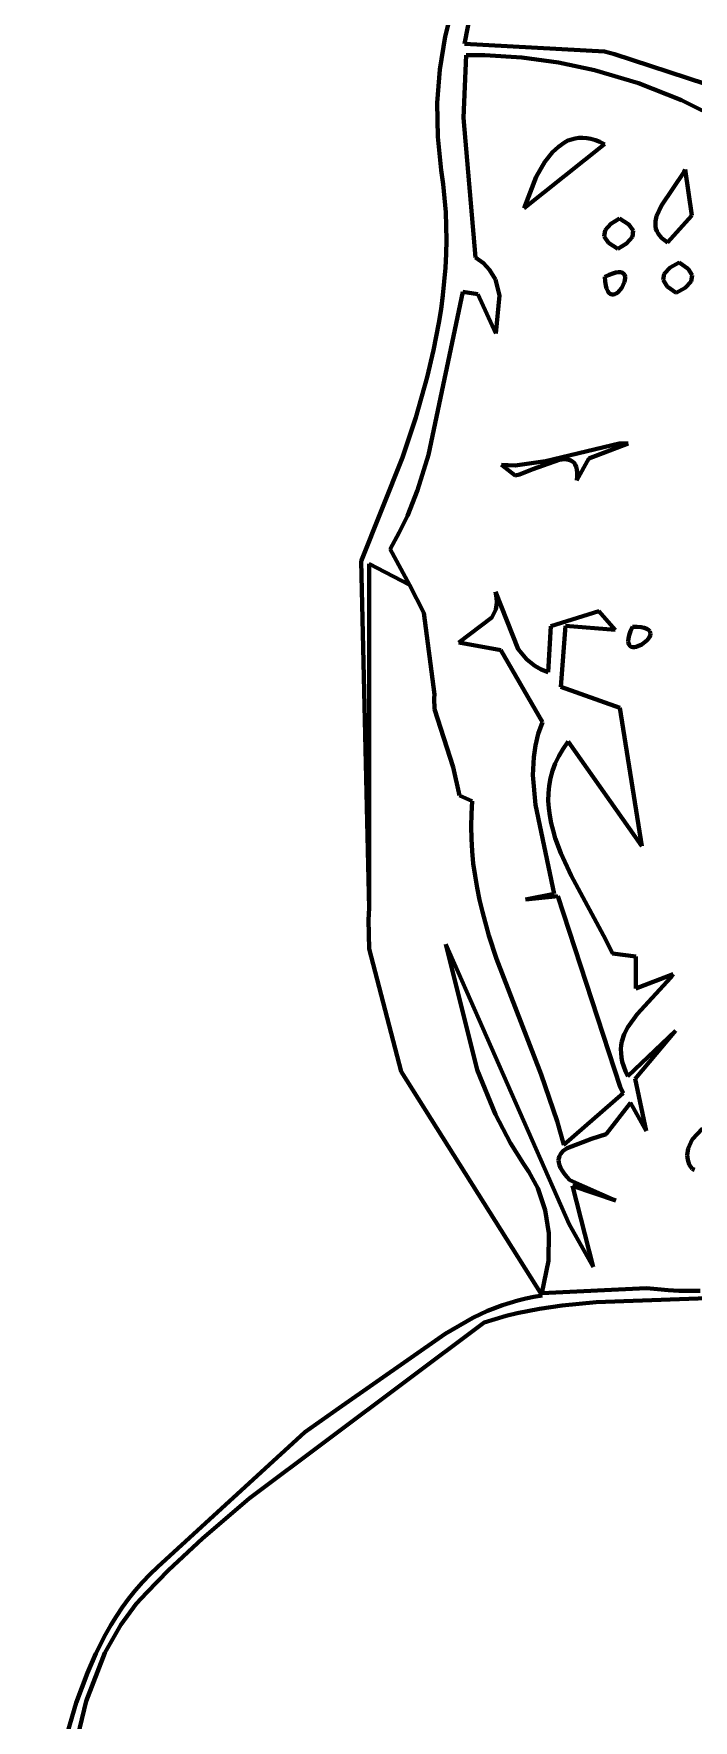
# Model space of a CAD drawing. Header units: millimetres. Extents: x 0 to 8.5, y 0 to 13.2.
# Drawn here: x 1.281 to 1.891, y 4.551 to 6.113 of the extents above; entities that cross this region are included whole.
import ezdxf

# ---------------------------------------------------------------- set-up
doc = ezdxf.new("R2010")
doc.units = ezdxf.units.MM
for name, color, linetype, lineweight in [('color#060606ff', 7, 'CONTINUOUS', 100), ('color#5c5c5cff', 7, 'CONTINUOUS', 100), ('color#aeaeaeff', 7, 'CONTINUOUS', 100), ('color#ffffffff', 7, 'CONTINUOUS', 100)]:
    doc.layers.add(name, color=color, linetype=linetype, lineweight=lineweight)

msp = doc.modelspace()

# ---------------------------------------------------------------- linework, layer by layer
at = {"layer": 'color#060606ff'}
for p, q in [((1.7543, 5.7169), (1.8223, 5.733)), ((1.8307, 5.7332), (1.7944, 5.7194)), ((1.8223, 5.733), (1.8307, 5.7332)), ((1.7261, 5.7129), (1.7543, 5.7169)), ((1.767, 5.7181), (1.7426, 5.7093)), ((1.7718, 5.7186), (1.767, 5.7181)), ((1.7759, 5.7181), (1.7718, 5.7186)), ((1.7777, 5.7175), (1.7759, 5.7181)), ((1.7793, 5.7166), (1.7777, 5.7175)), ((1.7807, 5.7153), (1.7793, 5.7166)), ((1.7944, 5.7194), (1.7832, 5.6992)), ((1.7136, 5.7135), (1.7261, 5.7129)), ((1.7262, 5.7034), (1.7136, 5.7135)), ((1.7302, 5.7045), (1.7262, 5.7034)), ((1.7426, 5.7093), (1.7302, 5.7045)), ((1.7818, 5.7136), (1.7807, 5.7153)), ((1.7827, 5.7116), (1.7818, 5.7136)), ((1.7833, 5.7092), (1.7827, 5.7116)), ((1.7832, 5.6992), (1.7836, 5.703)), ((1.7836, 5.7063), (1.7833, 5.7092)), ((1.7836, 5.703), (1.7836, 5.7063)), ((1.5911, 5.3028), (1.591, 5.6216)), ((1.591, 5.6216), (1.6284, 5.6024)), ((1.6284, 5.6024), (1.6415, 5.5762)), ((1.709, 5.5905), (1.7079, 5.5959)), ((1.7079, 5.5959), (1.7288, 5.5427)), ((1.6415, 5.5762), (1.6516, 5.5006)), ((1.7045, 5.5721), (1.7082, 5.5793)), ((1.7082, 5.5793), (1.7093, 5.5857)), ((1.7093, 5.5857), (1.709, 5.5905)), ((1.7591, 5.564), (1.8035, 5.5779)), ((1.8035, 5.5779), (1.8187, 5.5606)), ((1.6739, 5.549), (1.7045, 5.5721)), ((1.7566, 5.5213), (1.7591, 5.564)), ((1.7727, 5.5643), (1.7683, 5.5077)), ((1.8187, 5.5606), (1.7727, 5.5643)), ((1.713, 5.5418), (1.6739, 5.549)), ((1.7513, 5.4752), (1.713, 5.5418)), ((1.7288, 5.5427), (1.7368, 5.5332)), ((1.7368, 5.5332), (1.7443, 5.5273)), ((1.7443, 5.5273), (1.7501, 5.524)), ((1.7501, 5.524), (1.7566, 5.5213)), ((1.6516, 5.5006), (1.6513, 5.4972)), ((1.7683, 5.5077), (1.823, 5.4882)), ((1.6513, 5.4972), (1.6515, 5.4871)), ((1.6515, 5.4871), (1.6688, 5.4334)), ((1.823, 5.4882), (1.8433, 5.3601)), ((1.7475, 5.4644), (1.7513, 5.4752)), ((1.7433, 5.4426), (1.7449, 5.4535)), ((1.7449, 5.4535), (1.7475, 5.4644)), ((1.7752, 5.4572), (1.7705, 5.4504)), ((1.8433, 5.3601), (1.7752, 5.4572)), ((1.7426, 5.4261), (1.7433, 5.4426)), ((1.7633, 5.4368), (1.7607, 5.43)), ((1.7665, 5.4436), (1.7633, 5.4368)), ((1.7705, 5.4504), (1.7665, 5.4436)), ((1.6688, 5.4334), (1.6747, 5.4073)), ((1.7449, 5.3984), (1.7426, 5.4261)), ((1.7589, 5.4231), (1.7576, 5.4162)), ((1.7607, 5.43), (1.7589, 5.4231)), ((1.6747, 5.4073), (1.6864, 5.4019)), ((1.757, 5.4093), (1.7568, 5.4023)), ((1.7576, 5.4162), (1.757, 5.4093)), ((1.6856, 5.3901), (1.6853, 5.3785)), ((1.6864, 5.4019), (1.6856, 5.3901)), ((1.7622, 5.3161), (1.7449, 5.3984)), ((1.7568, 5.4023), (1.7573, 5.3954)), ((1.7573, 5.3954), (1.7581, 5.3885)), ((1.6853, 5.3785), (1.6856, 5.3669)), ((1.7581, 5.3885), (1.7595, 5.3815)), ((1.7595, 5.3815), (1.7612, 5.3746)), ((1.7612, 5.3746), (1.7633, 5.3676)), ((1.6856, 5.3669), (1.6863, 5.3555)), ((1.7633, 5.3676), (1.7684, 5.3538)), ((1.6863, 5.3555), (1.6874, 5.3441)), ((1.6874, 5.3441), (1.689, 5.3328)), ((1.7684, 5.3538), (1.7779, 5.3332)), ((1.689, 5.3328), (1.6909, 5.3217)), ((1.7779, 5.3332), (1.8101, 5.2736)), ((1.6909, 5.3217), (1.6932, 5.3106)), ((1.6932, 5.3106), (1.6958, 5.2995)), ((1.7357, 5.3109), (1.7622, 5.3161)), ((1.7655, 5.3138), (1.7357, 5.3109)), ((1.8232, 5.1375), (1.7655, 5.3138)), ((1.5903, 5.292), (1.5911, 5.3028)), ((1.6958, 5.2995), (1.7019, 5.2776)), ((1.5912, 5.2653), (1.5903, 5.292)), ((1.6207, 5.1516), (1.5912, 5.2653)), ((1.776, 5.0103), (1.6619, 5.2695)), ((1.6619, 5.2695), (1.6911, 5.1532)), ((1.7019, 5.2776), (1.7089, 5.256)), ((1.8101, 5.2736), (1.8161, 5.2609)), ((1.7089, 5.256), (1.7501, 5.1488)), ((1.8161, 5.2609), (1.8377, 5.2581)), ((1.8377, 5.2581), (1.8379, 5.2284)), ((1.8379, 5.2284), (1.8722, 5.2417)), ((1.8702, 5.2387), (1.839, 5.2046)), ((1.8722, 5.2417), (1.8702, 5.2387)), ((1.839, 5.2046), (1.8303, 5.1926)), ((1.8271, 5.1862), (1.825, 5.1794)), ((1.8303, 5.1926), (1.8271, 5.1862)), ((1.8304, 5.1474), (1.8744, 5.1892)), ((1.8744, 5.1892), (1.8371, 5.1447)), ((1.8243, 5.1759), (1.824, 5.1722)), ((1.824, 5.1722), (1.8241, 5.1685)), ((1.825, 5.1794), (1.8243, 5.1759)), ((1.8241, 5.1685), (1.8245, 5.1645)), ((1.8245, 5.1645), (1.8253, 5.1605)), ((1.8253, 5.1605), (1.8266, 5.1563)), ((1.8266, 5.1563), (1.8282, 5.1519)), ((1.751, 4.944), (1.6207, 5.1516)), ((1.6911, 5.1532), (1.7079, 5.1117)), ((1.7501, 5.1488), (1.765, 5.1055)), ((1.8282, 5.1519), (1.8304, 5.1474)), ((1.8371, 5.1447), (1.8475, 5.0966)), ((1.7712, 5.0836), (1.8261, 5.1316)), ((1.8261, 5.1316), (1.8232, 5.1375)), ((1.7079, 5.1117), (1.7218, 5.0852)), ((1.833, 5.1224), (1.8105, 5.0936)), ((1.8475, 5.0966), (1.833, 5.1224)), ((1.765, 5.1055), (1.7712, 5.0836)), ((1.8105, 5.0936), (1.7967, 5.0892)), ((1.7218, 5.0852), (1.7339, 5.0661)), ((1.7706, 5.078), (1.768, 5.0749)), ((1.7742, 5.0807), (1.7706, 5.078)), ((1.7967, 5.0892), (1.7742, 5.0807)), ((1.7339, 5.0661), (1.7389, 5.0588)), ((1.7666, 5.0714), (1.7663, 5.0694)), ((1.7663, 5.0694), (1.7665, 5.0672)), ((1.7665, 5.0672), (1.7671, 5.0649)), ((1.7671, 5.0732), (1.7666, 5.0714)), ((1.768, 5.0749), (1.7671, 5.0732)), ((1.7671, 5.0649), (1.7681, 5.0625)), ((1.7681, 5.0625), (1.7695, 5.0599)), ((1.7389, 5.0588), (1.747, 5.0434)), ((1.7695, 5.0599), (1.7714, 5.0571)), ((1.7714, 5.0571), (1.7739, 5.0541)), ((1.7739, 5.0541), (1.7768, 5.0509)), ((1.7768, 5.0509), (1.8192, 5.0322)), ((1.8192, 5.0322), (1.7792, 5.0456)), ((1.7792, 5.0456), (1.7984, 4.9707)), ((1.747, 5.0434), (1.7539, 5.0231)), ((1.7539, 5.0231), (1.7573, 5.002)), ((1.7573, 5.002), (1.757, 4.9762)), ((1.7984, 4.9707), (1.776, 5.0103)), ((1.757, 4.9762), (1.7509, 4.9463)), ((1.7143, 4.9353), (1.7286, 4.9396)), ((1.7286, 4.9396), (1.7359, 4.9414)), ((1.7359, 4.9414), (1.7433, 4.9428)), ((1.7433, 4.9428), (1.751, 4.944)), ((1.7509, 4.9463), (1.8478, 4.951)), ((1.8011, 4.9379), (1.7696, 4.9349)), ((1.949, 4.9433), (1.8011, 4.9379)), ((1.8478, 4.951), (1.8578, 4.9499)), ((1.8578, 4.9499), (1.8677, 4.9491)), ((1.8677, 4.9491), (1.8776, 4.9486)), ((1.8776, 4.9486), (1.8974, 4.9486)), ((1.6613, 4.9087), (1.6871, 4.9235)), ((1.6871, 4.9235), (1.7005, 4.9299)), ((1.7076, 4.9223), (1.6974, 4.9191)), ((1.7005, 4.9299), (1.7143, 4.9353)), ((1.7179, 4.9252), (1.7076, 4.9223)), ((1.7281, 4.9277), (1.7179, 4.9252)), ((1.7488, 4.9318), (1.7281, 4.9277)), ((1.7696, 4.9349), (1.7488, 4.9318)), ((1.6974, 4.9191), (1.4801, 4.7561)), ((1.563, 4.8397), (1.6613, 4.9087)), ((1.5315, 4.8175), (1.563, 4.8397)), ((1.3954, 4.693), (1.5315, 4.8175)), ((1.4801, 4.7561), (1.4367, 4.719)), ((1.4367, 4.719), (1.4054, 4.6897)), ((1.3812, 4.6786), (1.3881, 4.6859)), ((1.4054, 4.6897), (1.3854, 4.6692)), ((1.3881, 4.6859), (1.3954, 4.693)), ((1.3685, 4.6633), (1.3746, 4.671)), ((1.3746, 4.671), (1.3812, 4.6786)), ((1.3572, 4.6471), (1.3626, 4.6553)), ((1.3756, 4.6587), (1.3613, 4.6392)), ((1.3626, 4.6553), (1.3685, 4.6633)), ((1.3854, 4.6692), (1.3756, 4.6587)), ((1.3613, 4.6392), (1.3466, 4.6131)), ((1.352, 4.6388), (1.3572, 4.6471)), ((1.3382, 4.6127), (1.3471, 4.6302)), ((1.3471, 4.6302), (1.352, 4.6388)), ((1.3466, 4.6131), (1.3292, 4.5684)), ((1.3303, 4.5947), (1.3382, 4.6127)), ((1.3199, 4.5668), (1.3303, 4.5947)), ((1.2807, 4.4332), (1.3199, 4.5668)), ((1.3292, 4.5684), (1.3124, 4.4981))]:
    msp.add_line(p, q, dxfattribs=at)
at = {"layer": 'color#5c5c5cff'}
for p, q in [((1.6884, 6.1508), (1.6792, 6.1032)), ((1.6614, 6.1102), (1.6671, 6.1328)), ((1.6564, 6.0795), (1.6614, 6.1102)), ((1.6807, 6.0927), (1.6782, 6.0346)), ((1.6792, 6.1032), (1.8088, 6.0961)), ((1.698, 6.0927), (1.6807, 6.0927)), ((1.7323, 6.0907), (1.698, 6.0927)), ((1.8088, 6.0961), (1.8181, 6.0936)), ((1.8181, 6.0936), (1.9189, 6.0607)), ((1.6541, 6.0485), (1.6564, 6.0795)), ((1.7662, 6.086), (1.7323, 6.0907)), ((1.7995, 6.0789), (1.7662, 6.086)), ((1.8403, 6.0667), (1.7995, 6.0789)), ((1.88, 6.051), (1.8403, 6.0667)), ((1.6546, 6.0173), (1.6541, 6.0485)), ((1.9185, 6.0319), (1.88, 6.051)), ((1.6782, 6.0346), (1.6895, 5.9055)), ((1.6577, 5.9863), (1.6546, 6.0173)), ((1.6595, 5.9733), (1.6577, 5.9863)), ((1.6609, 5.9604), (1.6595, 5.9733)), ((1.6619, 5.9474), (1.6609, 5.9604)), ((1.6624, 5.9345), (1.6619, 5.9474)), ((1.6622, 5.9088), (1.6625, 5.9216)), ((1.6625, 5.9216), (1.6624, 5.9345)), ((1.6616, 5.8959), (1.6622, 5.9088)), ((1.6895, 5.9055), (1.6968, 5.9001)), ((1.6606, 5.8831), (1.6616, 5.8959)), ((1.6968, 5.9001), (1.7025, 5.894)), ((1.7025, 5.894), (1.7078, 5.8851)), ((1.6776, 5.8737), (1.646, 5.7226)), ((1.6593, 5.8704), (1.6606, 5.8831)), ((1.6916, 5.8713), (1.6776, 5.8737)), ((1.7078, 5.8851), (1.7117, 5.8703)), ((1.6556, 5.8449), (1.6576, 5.8576)), ((1.6576, 5.8576), (1.6593, 5.8704)), ((1.7083, 5.835), (1.6916, 5.8713)), ((1.7117, 5.8703), (1.7083, 5.835)), ((1.6507, 5.8197), (1.6556, 5.8449)), ((1.6448, 5.7945), (1.6507, 5.8197)), ((1.6342, 5.7572), (1.6448, 5.7945)), ((1.6219, 5.7203), (1.6342, 5.7572)), ((1.5837, 5.6243), (1.6219, 5.7203)), ((1.646, 5.7226), (1.6359, 5.69)), ((1.6359, 5.69), (1.6264, 5.6662)), ((1.6264, 5.6662), (1.6189, 5.6506)), ((1.6189, 5.6506), (1.6104, 5.6354)), ((1.5911, 5.3028), (1.5837, 5.6243)), ((1.6104, 5.6354), (1.6284, 5.6024)), ((1.6284, 5.6024), (1.591, 5.6216)), ((1.591, 5.6216), (1.5911, 5.3028))]:
    msp.add_line(p, q, dxfattribs=at)
at = {"layer": 'color#aeaeaeff'}
for p, q in [((1.7719, 6.012), (1.775, 6.0136)), ((1.775, 6.0136), (1.7782, 6.0148)), ((1.7782, 6.0148), (1.7816, 6.0157)), ((1.7816, 6.0157), (1.7851, 6.0162)), ((1.7851, 6.0162), (1.7887, 6.0163)), ((1.7887, 6.0163), (1.7924, 6.016)), ((1.7924, 6.016), (1.7963, 6.0153)), ((1.7963, 6.0153), (1.8004, 6.0142)), ((1.8004, 6.0142), (1.8046, 6.0125)), ((1.8089, 6.0104), (1.7346, 5.9512)), ((1.7536, 5.9941), (1.7607, 6.0031)), ((1.7607, 6.0031), (1.7661, 6.008)), ((1.7661, 6.008), (1.7719, 6.012)), ((1.8046, 6.0125), (1.8089, 6.0104)), ((1.7457, 5.9802), (1.7536, 5.9941)), ((1.8615, 5.9535), (1.8824, 5.9847)), ((1.8824, 5.9847), (1.8834, 5.9869)), ((1.8834, 5.9869), (1.8895, 5.9443)), ((1.7346, 5.9512), (1.7457, 5.9802)), ((1.8569, 5.9438), (1.8615, 5.9535)), ((1.8093, 5.9308), (1.8147, 5.9367)), ((1.8147, 5.9367), (1.8227, 5.9416)), ((1.8227, 5.9416), (1.8314, 5.936)), ((1.8314, 5.936), (1.8353, 5.9303)), ((1.8559, 5.939), (1.8569, 5.9438)), ((1.8559, 5.9344), (1.8559, 5.939)), ((1.8895, 5.9443), (1.8672, 5.9192)), ((1.8086, 5.9249), (1.8093, 5.9308)), ((1.8124, 5.9191), (1.8086, 5.9249)), ((1.8346, 5.9244), (1.8291, 5.9185)), ((1.8353, 5.9303), (1.8346, 5.9244)), ((1.8564, 5.9321), (1.8559, 5.9344)), ((1.8572, 5.9298), (1.8564, 5.9321)), ((1.8584, 5.9276), (1.8572, 5.9298)), ((1.8599, 5.9255), (1.8584, 5.9276)), ((1.8619, 5.9233), (1.8599, 5.9255)), ((1.8643, 5.9213), (1.8619, 5.9233)), ((1.8672, 5.9192), (1.8643, 5.9213)), ((1.821, 5.9134), (1.8124, 5.9191)), ((1.8291, 5.9185), (1.821, 5.9134)), ((1.8091, 5.8875), (1.8131, 5.8894)), ((1.8131, 5.8894), (1.8165, 5.8907)), ((1.8165, 5.8907), (1.8194, 5.8916)), ((1.8194, 5.8916), (1.8219, 5.8919)), ((1.8219, 5.8919), (1.8238, 5.8918)), ((1.8238, 5.8918), (1.8254, 5.8912)), ((1.8254, 5.8912), (1.8266, 5.8904)), ((1.8266, 5.8904), (1.8273, 5.8893)), ((1.8273, 5.8893), (1.8278, 5.8879)), ((1.8631, 5.8846), (1.8641, 5.8904)), ((1.8641, 5.8904), (1.8697, 5.8961)), ((1.8697, 5.8961), (1.878, 5.9009)), ((1.878, 5.9009), (1.8863, 5.895)), ((1.8863, 5.895), (1.89, 5.8891)), ((1.89, 5.8891), (1.889, 5.8833)), ((1.8094, 5.8831), (1.8091, 5.8875)), ((1.81, 5.8795), (1.8094, 5.8831)), ((1.8108, 5.8766), (1.81, 5.8795)), ((1.8118, 5.8743), (1.8108, 5.8766)), ((1.8129, 5.8727), (1.8118, 5.8743)), ((1.8142, 5.8717), (1.8129, 5.8727)), ((1.8211, 5.8731), (1.8197, 5.8721)), ((1.8249, 5.8774), (1.8211, 5.8731)), ((1.8274, 5.8828), (1.8249, 5.8774)), ((1.8279, 5.8863), (1.8274, 5.8828)), ((1.8278, 5.8879), (1.8279, 5.8863)), ((1.8668, 5.8786), (1.8631, 5.8846)), ((1.8751, 5.8726), (1.8668, 5.8786)), ((1.8834, 5.8774), (1.8751, 5.8726)), ((1.889, 5.8833), (1.8834, 5.8774)), ((1.8155, 5.8711), (1.8142, 5.8717)), ((1.8169, 5.871), (1.8155, 5.8711)), ((1.8183, 5.8714), (1.8169, 5.871)), ((1.8197, 5.8721), (1.8183, 5.8714)), ((1.8329, 5.5592), (1.8347, 5.5634)), ((1.8347, 5.5634), (1.8391, 5.5633)), ((1.8391, 5.5633), (1.8427, 5.563)), ((1.8427, 5.563), (1.8456, 5.5624)), ((1.8456, 5.5624), (1.8479, 5.5616)), ((1.8479, 5.5616), (1.8495, 5.5606)), ((1.8495, 5.5606), (1.8506, 5.5595)), ((1.8308, 5.5502), (1.831, 5.5527)), ((1.831, 5.5482), (1.8308, 5.5502)), ((1.831, 5.5527), (1.8317, 5.5557)), ((1.8315, 5.5467), (1.831, 5.5482)), ((1.8324, 5.5456), (1.8315, 5.5467)), ((1.8317, 5.5557), (1.8329, 5.5592)), ((1.8336, 5.5449), (1.8324, 5.5456)), ((1.835, 5.5445), (1.8336, 5.5449)), ((1.8382, 5.5448), (1.8365, 5.5445)), ((1.8435, 5.5471), (1.8382, 5.5448)), ((1.8483, 5.5509), (1.8435, 5.5471)), ((1.8504, 5.5538), (1.8483, 5.5509)), ((1.8511, 5.5553), (1.8504, 5.5538)), ((1.8506, 5.5595), (1.8512, 5.5582)), ((1.8513, 5.5568), (1.8511, 5.5553)), ((1.8512, 5.5582), (1.8513, 5.5568)), ((1.8365, 5.5445), (1.835, 5.5445)), ((1.8899, 5.0885), (1.8994, 5.0989)), ((1.8854, 5.074), (1.8863, 5.0804)), ((1.8863, 5.0804), (1.8899, 5.0885)), ((1.8859, 5.0697), (1.8854, 5.074)), ((1.8873, 5.0655), (1.8859, 5.0697)), ((1.8898, 5.0615), (1.8873, 5.0655)), ((1.892, 5.0605), (1.8898, 5.0615))]:
    msp.add_line(p, q, dxfattribs=at)
at = {"layer": 'color#ffffffff'}
for p, q in [((1.6792, 6.1032), (1.6884, 6.1508)), ((1.6671, 6.1328), (1.6614, 6.1102)), ((1.6614, 6.1102), (1.6564, 6.0795)), ((1.6782, 6.0346), (1.6807, 6.0927)), ((1.8088, 6.0961), (1.6792, 6.1032)), ((1.6807, 6.0927), (1.698, 6.0927)), ((1.698, 6.0927), (1.7323, 6.0907)), ((1.8181, 6.0936), (1.8088, 6.0961)), ((1.9189, 6.0607), (1.8181, 6.0936)), ((1.6564, 6.0795), (1.6541, 6.0485)), ((1.7323, 6.0907), (1.7662, 6.086)), ((1.7662, 6.086), (1.7995, 6.0789)), ((1.7995, 6.0789), (1.8403, 6.0667)), ((1.8403, 6.0667), (1.88, 6.051)), ((1.6541, 6.0485), (1.6546, 6.0173)), ((1.88, 6.051), (1.9185, 6.0319)), ((1.6895, 5.9055), (1.6782, 6.0346)), ((1.6546, 6.0173), (1.6577, 5.9863)), ((1.775, 6.0136), (1.7719, 6.012)), ((1.7782, 6.0148), (1.775, 6.0136)), ((1.7816, 6.0157), (1.7782, 6.0148)), ((1.7851, 6.0162), (1.7816, 6.0157)), ((1.7887, 6.0163), (1.7851, 6.0162)), ((1.7924, 6.016), (1.7887, 6.0163)), ((1.7963, 6.0153), (1.7924, 6.016)), ((1.8004, 6.0142), (1.7963, 6.0153)), ((1.8046, 6.0125), (1.8004, 6.0142)), ((1.7346, 5.9512), (1.8089, 6.0104)), ((1.7607, 6.0031), (1.7536, 5.9941)), ((1.7661, 6.008), (1.7607, 6.0031)), ((1.7719, 6.012), (1.7661, 6.008)), ((1.8089, 6.0104), (1.8046, 6.0125)), ((1.6577, 5.9863), (1.6595, 5.9733)), ((1.7536, 5.9941), (1.7457, 5.9802)), ((1.8824, 5.9847), (1.8615, 5.9535)), ((1.8834, 5.9869), (1.8824, 5.9847)), ((1.8895, 5.9443), (1.8834, 5.9869)), ((1.6595, 5.9733), (1.6609, 5.9604)), ((1.7457, 5.9802), (1.7346, 5.9512)), ((1.6609, 5.9604), (1.6619, 5.9474)), ((1.8615, 5.9535), (1.8569, 5.9438)), ((1.6619, 5.9474), (1.6624, 5.9345)), ((1.8147, 5.9367), (1.8093, 5.9308)), ((1.8227, 5.9416), (1.8147, 5.9367)), ((1.8314, 5.936), (1.8227, 5.9416)), ((1.8353, 5.9303), (1.8314, 5.936)), ((1.8569, 5.9438), (1.8559, 5.939)), ((1.8559, 5.939), (1.8559, 5.9344)), ((1.8672, 5.9192), (1.8895, 5.9443)), ((1.6625, 5.9216), (1.6622, 5.9088)), ((1.6624, 5.9345), (1.6625, 5.9216)), ((1.8093, 5.9308), (1.8086, 5.9249)), ((1.8086, 5.9249), (1.8124, 5.9191)), ((1.8291, 5.9185), (1.8346, 5.9244)), ((1.8346, 5.9244), (1.8353, 5.9303)), ((1.8559, 5.9344), (1.8564, 5.9321)), ((1.8564, 5.9321), (1.8572, 5.9298)), ((1.8572, 5.9298), (1.8584, 5.9276)), ((1.8584, 5.9276), (1.8599, 5.9255)), ((1.8599, 5.9255), (1.8619, 5.9233)), ((1.8619, 5.9233), (1.8643, 5.9213)), ((1.8643, 5.9213), (1.8672, 5.9192)), ((1.6622, 5.9088), (1.6616, 5.8959)), ((1.6968, 5.9001), (1.6895, 5.9055)), ((1.8124, 5.9191), (1.821, 5.9134)), ((1.821, 5.9134), (1.8291, 5.9185)), ((1.6616, 5.8959), (1.6606, 5.8831)), ((1.7025, 5.894), (1.6968, 5.9001)), ((1.7078, 5.8851), (1.7025, 5.894)), ((1.8131, 5.8894), (1.8091, 5.8875)), ((1.8165, 5.8907), (1.8131, 5.8894)), ((1.8194, 5.8916), (1.8165, 5.8907)), ((1.8219, 5.8919), (1.8194, 5.8916)), ((1.8238, 5.8918), (1.8219, 5.8919)), ((1.8254, 5.8912), (1.8238, 5.8918)), ((1.8266, 5.8904), (1.8254, 5.8912)), ((1.8273, 5.8893), (1.8266, 5.8904)), ((1.8278, 5.8879), (1.8273, 5.8893)), ((1.8641, 5.8904), (1.8631, 5.8846)), ((1.8697, 5.8961), (1.8641, 5.8904)), ((1.878, 5.9009), (1.8697, 5.8961)), ((1.8863, 5.895), (1.878, 5.9009)), ((1.89, 5.8891), (1.8863, 5.895)), ((1.889, 5.8833), (1.89, 5.8891)), ((1.646, 5.7226), (1.6776, 5.8737)), ((1.6606, 5.8831), (1.6593, 5.8704)), ((1.6776, 5.8737), (1.6916, 5.8713)), ((1.7117, 5.8703), (1.7078, 5.8851)), ((1.8091, 5.8875), (1.8094, 5.8831)), ((1.8094, 5.8831), (1.81, 5.8795)), ((1.81, 5.8795), (1.8108, 5.8766)), ((1.8108, 5.8766), (1.8118, 5.8743)), ((1.8118, 5.8743), (1.8129, 5.8727)), ((1.8129, 5.8727), (1.8142, 5.8717)), ((1.8197, 5.8721), (1.8211, 5.8731)), ((1.8211, 5.8731), (1.8249, 5.8774)), ((1.8249, 5.8774), (1.8274, 5.8828)), ((1.8274, 5.8828), (1.8279, 5.8863)), ((1.8279, 5.8863), (1.8278, 5.8879)), ((1.8631, 5.8846), (1.8668, 5.8786)), ((1.8668, 5.8786), (1.8751, 5.8726)), ((1.8751, 5.8726), (1.8834, 5.8774)), ((1.8834, 5.8774), (1.889, 5.8833)), ((1.6576, 5.8576), (1.6556, 5.8449)), ((1.6593, 5.8704), (1.6576, 5.8576)), ((1.6916, 5.8713), (1.7083, 5.835)), ((1.7083, 5.835), (1.7117, 5.8703)), ((1.8142, 5.8717), (1.8155, 5.8711)), ((1.8155, 5.8711), (1.8169, 5.871)), ((1.8169, 5.871), (1.8183, 5.8714)), ((1.8183, 5.8714), (1.8197, 5.8721)), ((1.6556, 5.8449), (1.6507, 5.8197)), ((1.6507, 5.8197), (1.6448, 5.7945)), ((1.6448, 5.7945), (1.6342, 5.7572)), ((1.6342, 5.7572), (1.6219, 5.7203)), ((1.8223, 5.733), (1.7543, 5.7169)), ((1.7944, 5.7194), (1.8307, 5.7332)), ((1.8307, 5.7332), (1.8223, 5.733)), ((1.6219, 5.7203), (1.5837, 5.6243)), ((1.6359, 5.69), (1.646, 5.7226)), ((1.7543, 5.7169), (1.7261, 5.7129)), ((1.7426, 5.7093), (1.767, 5.7181)), ((1.767, 5.7181), (1.7718, 5.7186)), ((1.7718, 5.7186), (1.7759, 5.7181)), ((1.7759, 5.7181), (1.7777, 5.7175)), ((1.7777, 5.7175), (1.7793, 5.7166)), ((1.7793, 5.7166), (1.7807, 5.7153)), ((1.7832, 5.6992), (1.7944, 5.7194)), ((1.7136, 5.7135), (1.7262, 5.7034)), ((1.7261, 5.7129), (1.7136, 5.7135)), ((1.7262, 5.7034), (1.7302, 5.7045)), ((1.7302, 5.7045), (1.7426, 5.7093)), ((1.7807, 5.7153), (1.7818, 5.7136)), ((1.7818, 5.7136), (1.7827, 5.7116)), ((1.7827, 5.7116), (1.7833, 5.7092)), ((1.7836, 5.703), (1.7832, 5.6992)), ((1.7833, 5.7092), (1.7836, 5.7063)), ((1.7836, 5.7063), (1.7836, 5.703)), ((1.6264, 5.6662), (1.6359, 5.69)), ((1.6189, 5.6506), (1.6264, 5.6662)), ((1.6104, 5.6354), (1.6189, 5.6506)), ((1.5837, 5.6243), (1.5911, 5.3028)), ((1.6284, 5.6024), (1.6104, 5.6354)), ((1.6415, 5.5762), (1.6284, 5.6024)), ((1.7288, 5.5427), (1.7079, 5.5959)), ((1.7079, 5.5959), (1.709, 5.5905)), ((1.6516, 5.5006), (1.6415, 5.5762)), ((1.7082, 5.5793), (1.7045, 5.5721)), ((1.7093, 5.5857), (1.7082, 5.5793)), ((1.709, 5.5905), (1.7093, 5.5857)), ((1.8035, 5.5779), (1.7591, 5.564)), ((1.8187, 5.5606), (1.8035, 5.5779)), ((1.7045, 5.5721), (1.6739, 5.549)), ((1.7591, 5.564), (1.7566, 5.5213)), ((1.7683, 5.5077), (1.7727, 5.5643)), ((1.7727, 5.5643), (1.8187, 5.5606)), ((1.8347, 5.5634), (1.8329, 5.5592)), ((1.8391, 5.5633), (1.8347, 5.5634)), ((1.8427, 5.563), (1.8391, 5.5633)), ((1.8456, 5.5624), (1.8427, 5.563)), ((1.8479, 5.5616), (1.8456, 5.5624)), ((1.8495, 5.5606), (1.8479, 5.5616)), ((1.8506, 5.5595), (1.8495, 5.5606)), ((1.6739, 5.549), (1.713, 5.5418)), ((1.831, 5.5527), (1.8308, 5.5502)), ((1.8308, 5.5502), (1.831, 5.5482)), ((1.8317, 5.5557), (1.831, 5.5527)), ((1.831, 5.5482), (1.8315, 5.5467)), ((1.8315, 5.5467), (1.8324, 5.5456)), ((1.8329, 5.5592), (1.8317, 5.5557)), ((1.8324, 5.5456), (1.8336, 5.5449)), ((1.8336, 5.5449), (1.835, 5.5445)), ((1.8365, 5.5445), (1.8382, 5.5448)), ((1.8382, 5.5448), (1.8435, 5.5471)), ((1.8435, 5.5471), (1.8483, 5.5509)), ((1.8483, 5.5509), (1.8504, 5.5538)), ((1.8504, 5.5538), (1.8511, 5.5553)), ((1.8512, 5.5582), (1.8506, 5.5595)), ((1.8511, 5.5553), (1.8513, 5.5568)), ((1.8513, 5.5568), (1.8512, 5.5582)), ((1.713, 5.5418), (1.7513, 5.4752)), ((1.7368, 5.5332), (1.7288, 5.5427)), ((1.7443, 5.5273), (1.7368, 5.5332)), ((1.835, 5.5445), (1.8365, 5.5445)), ((1.7501, 5.524), (1.7443, 5.5273)), ((1.7566, 5.5213), (1.7501, 5.524)), ((1.6513, 5.4972), (1.6516, 5.5006)), ((1.823, 5.4882), (1.7683, 5.5077)), ((1.6515, 5.4871), (1.6513, 5.4972)), ((1.6688, 5.4334), (1.6515, 5.4871)), ((1.8433, 5.3601), (1.823, 5.4882)), ((1.7513, 5.4752), (1.7475, 5.4644)), ((1.7449, 5.4535), (1.7433, 5.4426)), ((1.7475, 5.4644), (1.7449, 5.4535)), ((1.7705, 5.4504), (1.7752, 5.4572)), ((1.7752, 5.4572), (1.8433, 5.3601)), ((1.7433, 5.4426), (1.7426, 5.4261)), ((1.7607, 5.43), (1.7633, 5.4368)), ((1.7633, 5.4368), (1.7665, 5.4436)), ((1.7665, 5.4436), (1.7705, 5.4504)), ((1.6747, 5.4073), (1.6688, 5.4334)), ((1.7426, 5.4261), (1.7449, 5.3984)), ((1.7576, 5.4162), (1.7589, 5.4231)), ((1.7589, 5.4231), (1.7607, 5.43)), ((1.6864, 5.4019), (1.6747, 5.4073)), ((1.7568, 5.4023), (1.757, 5.4093)), ((1.757, 5.4093), (1.7576, 5.4162)), ((1.6853, 5.3785), (1.6856, 5.3901)), ((1.6856, 5.3901), (1.6864, 5.4019)), ((1.7449, 5.3984), (1.7622, 5.3161)), ((1.7573, 5.3954), (1.7568, 5.4023)), ((1.7581, 5.3885), (1.7573, 5.3954)), ((1.6856, 5.3669), (1.6853, 5.3785)), ((1.7595, 5.3815), (1.7581, 5.3885)), ((1.7612, 5.3746), (1.7595, 5.3815)), ((1.7633, 5.3676), (1.7612, 5.3746)), ((1.6863, 5.3555), (1.6856, 5.3669)), ((1.7684, 5.3538), (1.7633, 5.3676)), ((1.6874, 5.3441), (1.6863, 5.3555)), ((1.689, 5.3328), (1.6874, 5.3441)), ((1.7779, 5.3332), (1.7684, 5.3538)), ((1.6909, 5.3217), (1.689, 5.3328)), ((1.8101, 5.2736), (1.7779, 5.3332)), ((1.6932, 5.3106), (1.6909, 5.3217)), ((1.6958, 5.2995), (1.6932, 5.3106)), ((1.7622, 5.3161), (1.7357, 5.3109)), ((1.7357, 5.3109), (1.7655, 5.3138)), ((1.7655, 5.3138), (1.8232, 5.1375)), ((1.5911, 5.3028), (1.5903, 5.292)), ((1.7019, 5.2776), (1.6958, 5.2995)), ((1.5903, 5.292), (1.5912, 5.2653)), ((1.5912, 5.2653), (1.6207, 5.1516)), ((1.6911, 5.1532), (1.6619, 5.2695)), ((1.6619, 5.2695), (1.776, 5.0103)), ((1.7089, 5.256), (1.7019, 5.2776)), ((1.8161, 5.2609), (1.8101, 5.2736)), ((1.7501, 5.1488), (1.7089, 5.256)), ((1.8377, 5.2581), (1.8161, 5.2609)), ((1.8379, 5.2284), (1.8377, 5.2581)), ((1.8722, 5.2417), (1.8379, 5.2284)), ((1.839, 5.2046), (1.8702, 5.2387)), ((1.8702, 5.2387), (1.8722, 5.2417)), ((1.8303, 5.1926), (1.839, 5.2046)), ((1.825, 5.1794), (1.8271, 5.1862)), ((1.8271, 5.1862), (1.8303, 5.1926)), ((1.8744, 5.1892), (1.8304, 5.1474)), ((1.8371, 5.1447), (1.8744, 5.1892)), ((1.824, 5.1722), (1.8243, 5.1759)), ((1.8241, 5.1685), (1.824, 5.1722)), ((1.8243, 5.1759), (1.825, 5.1794)), ((1.8245, 5.1645), (1.8241, 5.1685)), ((1.8253, 5.1605), (1.8245, 5.1645)), ((1.8266, 5.1563), (1.8253, 5.1605)), ((1.8282, 5.1519), (1.8266, 5.1563)), ((1.6207, 5.1516), (1.751, 4.944)), ((1.7079, 5.1117), (1.6911, 5.1532)), ((1.765, 5.1055), (1.7501, 5.1488)), ((1.8304, 5.1474), (1.8282, 5.1519)), ((1.8475, 5.0966), (1.8371, 5.1447)), ((1.8261, 5.1316), (1.7712, 5.0836)), ((1.8232, 5.1375), (1.8261, 5.1316)), ((1.7218, 5.0852), (1.7079, 5.1117)), ((1.8105, 5.0936), (1.833, 5.1224)), ((1.833, 5.1224), (1.8475, 5.0966)), ((1.7712, 5.0836), (1.765, 5.1055)), ((1.7967, 5.0892), (1.8105, 5.0936)), ((1.8994, 5.0989), (1.8899, 5.0885)), ((1.7339, 5.0661), (1.7218, 5.0852)), ((1.768, 5.0749), (1.7706, 5.078)), ((1.7706, 5.078), (1.7742, 5.0807)), ((1.7742, 5.0807), (1.7967, 5.0892)), ((1.8863, 5.0804), (1.8854, 5.074)), ((1.8899, 5.0885), (1.8863, 5.0804)), ((1.7389, 5.0588), (1.7339, 5.0661)), ((1.7663, 5.0694), (1.7666, 5.0714)), ((1.7665, 5.0672), (1.7663, 5.0694)), ((1.7671, 5.0649), (1.7665, 5.0672)), ((1.7666, 5.0714), (1.7671, 5.0732)), ((1.7671, 5.0732), (1.768, 5.0749)), ((1.7681, 5.0625), (1.7671, 5.0649)), ((1.7695, 5.0599), (1.7681, 5.0625)), ((1.8854, 5.074), (1.8859, 5.0697)), ((1.8859, 5.0697), (1.8873, 5.0655)), ((1.8873, 5.0655), (1.8898, 5.0615)), ((1.8898, 5.0615), (1.892, 5.0605)), ((1.747, 5.0434), (1.7389, 5.0588)), ((1.7714, 5.0571), (1.7695, 5.0599)), ((1.7739, 5.0541), (1.7714, 5.0571)), ((1.7768, 5.0509), (1.7739, 5.0541)), ((1.8192, 5.0322), (1.7768, 5.0509)), ((1.7984, 4.9707), (1.7792, 5.0456)), ((1.7792, 5.0456), (1.8192, 5.0322)), ((1.7539, 5.0231), (1.747, 5.0434)), ((1.7573, 5.002), (1.7539, 5.0231)), ((1.757, 4.9762), (1.7573, 5.002)), ((1.776, 5.0103), (1.7984, 4.9707)), ((1.7509, 4.9463), (1.757, 4.9762)), ((1.7286, 4.9396), (1.7143, 4.9353)), ((1.7359, 4.9414), (1.7286, 4.9396)), ((1.7433, 4.9428), (1.7359, 4.9414)), ((1.751, 4.944), (1.7433, 4.9428)), ((1.8478, 4.951), (1.7509, 4.9463)), ((1.7696, 4.9349), (1.8011, 4.9379)), ((1.8011, 4.9379), (1.949, 4.9433)), ((1.8578, 4.9499), (1.8478, 4.951)), ((1.8677, 4.9491), (1.8578, 4.9499)), ((1.8776, 4.9486), (1.8677, 4.9491)), ((1.8974, 4.9486), (1.8776, 4.9486)), ((1.6871, 4.9235), (1.6613, 4.9087)), ((1.7005, 4.9299), (1.6871, 4.9235)), ((1.6974, 4.9191), (1.7076, 4.9223)), ((1.7143, 4.9353), (1.7005, 4.9299)), ((1.7076, 4.9223), (1.7179, 4.9252)), ((1.7179, 4.9252), (1.7281, 4.9277)), ((1.7281, 4.9277), (1.7488, 4.9318)), ((1.7488, 4.9318), (1.7696, 4.9349)), ((1.4801, 4.7561), (1.6974, 4.9191)), ((1.6613, 4.9087), (1.563, 4.8397)), ((1.563, 4.8397), (1.5315, 4.8175)), ((1.5315, 4.8175), (1.3954, 4.693)), ((1.4367, 4.719), (1.4801, 4.7561)), ((1.4054, 4.6897), (1.4367, 4.719)), ((1.3881, 4.6859), (1.3812, 4.6786)), ((1.3854, 4.6692), (1.4054, 4.6897)), ((1.3954, 4.693), (1.3881, 4.6859)), ((1.3746, 4.671), (1.3685, 4.6633)), ((1.3812, 4.6786), (1.3746, 4.671)), ((1.3626, 4.6553), (1.3572, 4.6471)), ((1.3613, 4.6392), (1.3756, 4.6587)), ((1.3685, 4.6633), (1.3626, 4.6553)), ((1.3756, 4.6587), (1.3854, 4.6692)), ((1.3466, 4.6131), (1.3613, 4.6392)), ((1.3572, 4.6471), (1.352, 4.6388)), ((1.3471, 4.6302), (1.3382, 4.6127)), ((1.352, 4.6388), (1.3471, 4.6302)), ((1.3292, 4.5684), (1.3466, 4.6131)), ((1.3382, 4.6127), (1.3303, 4.5947)), ((1.3303, 4.5947), (1.3199, 4.5668)), ((1.3199, 4.5668), (1.2807, 4.4332)), ((1.3124, 4.4981), (1.3292, 4.5684))]:
    msp.add_line(p, q, dxfattribs=at)

doc.saveas('drawing.dxf')
